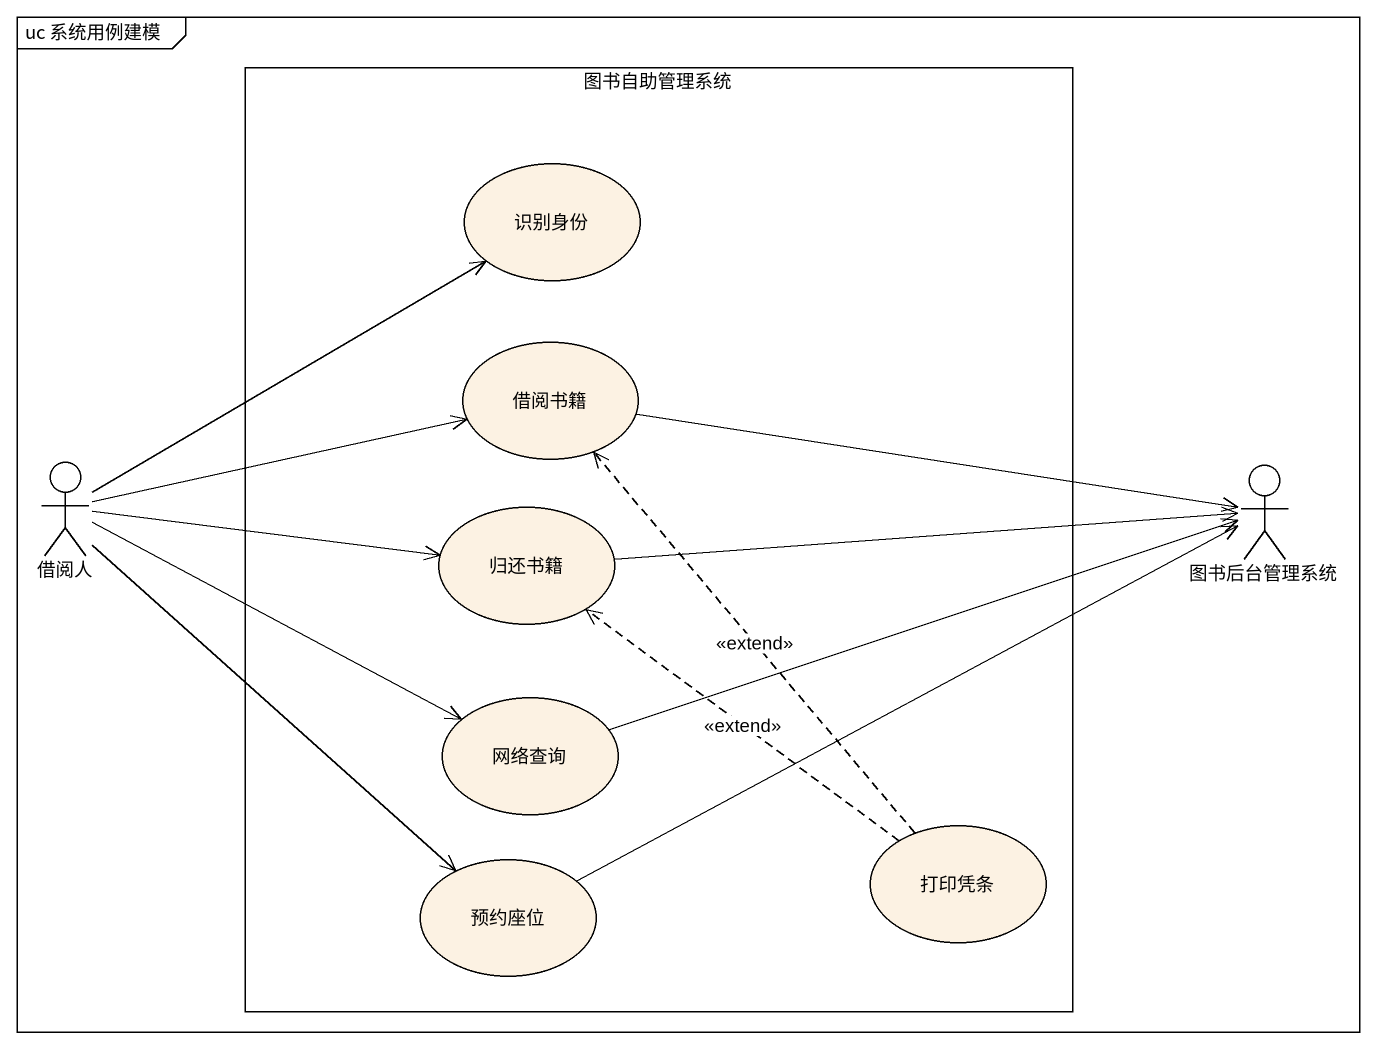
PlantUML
@startuml
mainframe uc 系统用例建模
rectangle 图书自助管理系统 {
  usecase 识别身份
  usecase 借阅书籍
  usecase 归还书籍
  usecase 网络查询
  usecase 预约座位
  usecase 打印凭条
}
actor 借阅人
actor 图书后台管理系统
借阅书籍 -right-> 图书后台管理系统
借阅人 -up-> 识别身份
借阅人 -right-> 借阅书籍
借阅人 -right-> 归还书籍
借阅人 -right-> 网络查询
借阅人 --> 预约座位
归还书籍 -right-> 图书后台管理系统
网络查询 -right-> 图书后台管理系统
预约座位 -right-> 图书后台管理系统
打印凭条 .up.> 借阅书籍 : <<extend>>
打印凭条 .up.> 归还书籍 : <<extend>>
@enduml
